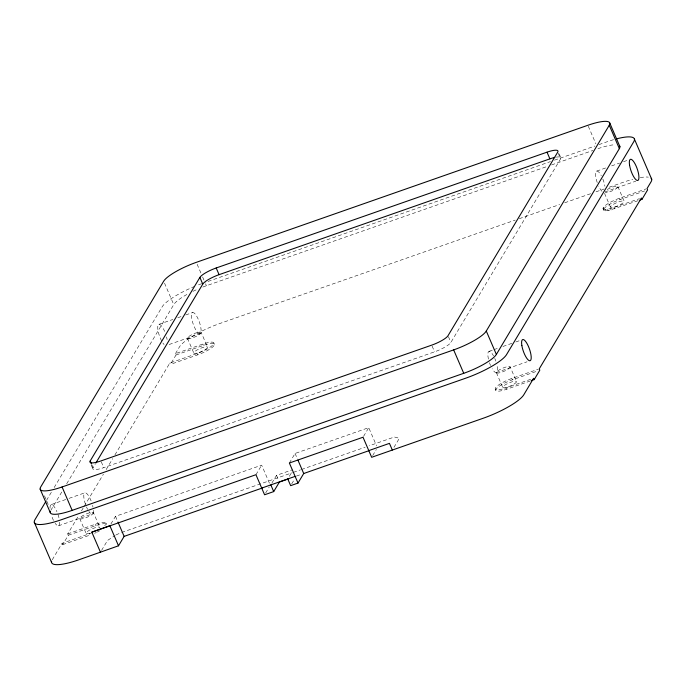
<?xml version="1.0" encoding="UTF-8"?>
<svg xmlns="http://www.w3.org/2000/svg" width="686" height="686" viewBox="0 0 686 686"><rect width="100%" height="100%" fill="white"/><g stroke="black" fill="none" stroke-linecap="round" stroke-linejoin="round"><path stroke-width="0.51" stroke-dasharray="3.43 2.57" d="M638.049 200.698L608.156 210.662L604.246 210.671L602.994 208.673L603.26 207.618A14.946 3.361 -23.3 0 1 619.578 198.177L646.041 188.916M603.569 210.01L603.26 207.618M46.485 500.403L51.965 491.227M54.16 487.557L162.17 306.814A37.37 8.404 -23.3 0 1 193.984 286.688M50.781 510.41L62.855 490.198M66.696 483.767L173.764 304.618A29.892 6.723 -23.3 0 1 188.787 293.445M558.121 153.115L560.591 158.843L450.899 342.4A14.946 3.361 -23.3 0 1 434.581 351.832L103.766 467.638A14.946 3.361 -23.3 0 1 93.073 467.655L95.268 463.985M52.256 559.793L62.1 543.312L89.549 533.699A14.946 3.361 -23.3 0 0 91.332 533.048M62.1 543.312L62.683 544.65L68.308 535.234L67.725 533.897L78.701 515.529M81.454 510.933L83.649 507.263M84.198 506.345L103.406 474.198M106.15 469.61L112.736 458.591M114.931 454.912L169.811 363.074L197.251 353.47A14.946 3.361 -23.3 0 0 213.569 344.038A14.946 3.361 -23.3 0 0 202.876 344.055L175.436 353.659L176.01 354.996L170.385 364.412L169.811 363.074M175.436 353.659L179.449 346.936A37.37 8.404 -23.3 0 1 220.24 323.355L515.212 220.103M110.892 524.018L115.497 516.318L261.658 465.151L269.478 483.304M101.554 550.412L107.505 540.457L115.076 535.526M255.947 474.712L261.658 465.151M265.628 493.037L269.264 486.957M271.862 483.158L276.535 475.338L292.485 469.756M289.363 463.016L295.074 453.455L368.734 427.67L376.554 445.823M289.329 476.358L291.404 472.886M291.687 483.913L294.285 479.574M363.546 436.365L368.734 427.67M372.704 455.555L376.34 449.476M393.953 447.349L399.355 438.294L394.407 436.991L369.154 445.831M115.917 534.977L120.633 532.825M208.012 281.457L550.455 161.587M554.494 160.172L594.899 146.032M598.938 144.617L607.024 141.788A37.37 8.404 -23.3 0 1 613.884 139.584M202.816 287.065A29.892 6.723 -23.3 0 1 206.392 285.745L547.505 166.346M551.544 164.932L592.918 150.448M158.92 324.341L172.821 319.479M177.785 317.738L181.756 316.349M185.726 314.96L192.68 312.524M596.743 171.088L606.673 167.607M611.638 165.875L619.578 163.088M623.548 161.699L628.513 159.967M519.251 218.688L559.656 204.548M564.707 202.782L590.972 193.589M596.023 191.814L604.1 188.993M609.151 187.218L624.303 181.919A37.37 8.404 -23.3 0 1 632.801 179.26M169.159 344.509L199.935 333.73A11.208 3.25 70.7 0 0 197.225 317.121A11.208 3.25 70.7 0 0 191.763 318.527A11.208 3.25 70.7 0 0 199.935 333.73M604.992 191.943L635.768 181.173M176.01 354.996L203.45 345.392A14.946 3.361 -23.3 0 1 214.143 345.375A14.946 3.361 -23.3 0 1 197.825 354.808L170.385 364.412M603.843 208.956A14.946 3.361 -23.3 0 1 620.153 199.515L644.66 190.94M602.994 208.673L605.232 209.556L610.557 208.655L639.438 198.674M51.201 504.604L68.077 498.696M69.072 498.345L84.953 492.788A11.208 3.25 70.7 0 1 91.735 502.581M489.024 351.352L492.994 349.954M493.989 349.611L498.954 347.871M502.924 346.481L511.859 343.352M515.829 341.962L520.794 340.23M58.456 525.81L92.207 513.994M496.278 372.558L527.054 361.779M67.725 533.897L95.174 524.293A14.946 3.361 -23.3 0 1 104.675 525.648M530.664 379.307L506.165 387.882A14.946 3.361 -23.3 0 1 495.472 387.899A14.946 3.361 -23.3 0 1 511.79 378.466L538.253 369.205M68.308 535.234L95.748 525.63A14.946 3.361 -23.3 0 1 106.441 525.605M530.261 380.987L506.74 389.219A14.946 3.361 -23.3 0 1 496.047 389.236A14.946 3.361 -23.3 0 1 512.365 379.804L537.85 370.886M62.683 544.65L90.123 535.037L89.549 533.699M121.645 532.473L292.373 472.705M293.385 472.354L300.451 469.876M301.463 469.524L365.106 447.246M296.361 476.093L300.957 474.489M617.889 186.618L624.226 201.332A7.477 1.681 -23.3 0 1 614.236 207.112A7.477 1.681 -23.3 0 1 613.558 204.231A7.477 1.681 -23.3 0 1 624.226 201.332M619.578 198.177L620.153 199.515M588.305 126.25L595.868 143.803M613.953 207.592L614.527 208.93M604.546 193.383L610.454 207.121M610.557 208.655L611.132 209.993M607.582 209.324L608.156 210.662M605.232 209.556L605.807 210.894M603.663 209.333L604.246 210.671M559.21 153.964L560.856 157.789M510.17 366.881A7.477 1.681 -23.3 0 1 500.18 372.661A7.477 1.681 -23.3 0 1 499.502 369.78A7.477 1.681 -23.3 0 1 510.17 366.881L516.507 381.596A7.477 1.681 -23.3 0 1 506.517 387.376A7.477 1.681 -23.3 0 1 505.839 384.494A7.477 1.681 -23.3 0 1 516.507 381.596M511.79 378.466L512.365 379.804M506.165 387.882L506.74 389.219M496.398 372.67L502.735 387.384M495.206 388.953L495.781 390.291M448.43 336.672L450.899 342.4M432.111 346.104L434.581 351.832M295.074 453.455L297.544 459.191M197.148 264.29L200.929 273.071M202.61 276.973L205.131 282.821M205.551 283.798L206.392 285.745M276.535 475.338L278.593 480.114M213.835 342.974L214.409 344.312M201.204 332.478A7.477 1.681 -23.3 0 1 191.205 338.258A7.477 1.681 -23.3 0 1 190.536 335.377A7.477 1.681 -23.3 0 1 201.204 332.478L207.541 347.193A7.477 1.681 -23.3 0 1 197.542 352.973A7.477 1.681 -23.3 0 1 196.873 350.092A7.477 1.681 -23.3 0 1 207.541 347.193M202.876 344.055L203.45 345.392M197.251 353.47L197.825 354.808M164.52 283.155L173.764 304.618M187.432 338.258L193.769 352.973M101.296 461.901L103.766 467.638M115.497 516.318L117.555 521.094M91.838 464.791L93.073 467.655M91.161 464.885L92.807 468.71M106.133 523.212L106.707 524.55M93.476 512.742A7.477 1.681 -23.3 0 1 83.486 518.522A7.477 1.681 -23.3 0 1 82.809 515.64A7.477 1.681 -23.3 0 1 93.476 512.742L99.813 527.457M95.174 524.293L95.748 525.63M79.705 518.522L86.042 533.236M44.479 495.781L49.1 506.508M198.494 284.87A37.37 8.404 -23.3 0 1 202.07 283.541M164.117 344.535A11.208 3.25 70.7 0 1 162.882 343.017M161.63 340.951A11.208 3.25 70.7 0 1 157.994 325.456A11.208 3.25 70.7 0 1 164.657 331.415M166.535 336.903A11.208 3.25 70.7 0 1 167.092 339.544M59.622 522.132A11.208 3.25 70.7 0 1 55.163 523.281M53.499 520.425A11.208 3.25 70.7 0 1 51.673 516.018M50.035 508.283A11.208 3.25 70.7 0 1 56.938 511.679M57.984 514.397A11.208 3.25 70.7 0 1 59.219 518.95M640.244 177.588A37.37 8.404 -23.3 0 1 648.339 177.142M93.382 510.315A11.208 3.25 70.7 0 1 88.914 511.464M87.662 509.398A11.208 3.25 70.7 0 1 86.47 506.92M85.424 504.201A11.208 3.25 70.7 0 1 84.953 492.788M92.567 505.35A11.208 3.25 70.7 0 1 92.979 507.134M497.196 366.547A11.208 3.25 70.7 0 1 492.145 368.699M490.541 365.484A11.208 3.25 70.7 0 1 489.495 362.765M488.441 359.095A11.208 3.25 70.7 0 1 488.758 351.464A11.208 3.25 70.7 0 1 493.568 355.948M494.76 358.418A11.208 3.25 70.7 0 1 495.807 361.136M601.939 191.274A11.208 3.25 70.7 0 1 598.646 186.078M597.214 182.502A11.208 3.25 70.7 0 1 596.048 171.654A11.208 3.25 70.7 0 1 601.288 175.685M602.848 179.046A11.208 3.25 70.7 0 1 604.915 186.283M607.221 189.516A7.477 1.681 -23.3 0 1 616.774 186.172A7.477 1.681 -23.3 0 1 614.785 189.508A7.477 1.681 -23.3 0 1 605.241 192.843M192.998 291.318A29.892 6.723 -23.3 0 1 198.305 288.9M597.969 148.682A29.892 6.723 -23.3 0 1 615.411 144.755M89.823 533.228A7.477 1.681 -23.3 0 1 86.522 532.267A7.477 1.681 -23.3 0 1 94.917 527.8A7.477 1.681 -23.3 0 1 99.676 527.98M99.727 530.758A14.946 3.361 -23.3 0 1 97.249 532.044M96.392 532.465A14.946 3.361 -23.3 0 1 94.608 533.271M556.269 157.128A14.946 3.361 -23.3 0 1 560.591 158.843"/><path stroke-width="1.03" d="M45.936 501.32L34.969 519.671A37.37 8.404 -23.3 0 0 61.697 519.619L465.76 378.175A37.37 8.404 -23.3 0 0 506.551 354.593L633.744 141.736A37.37 8.404 -23.3 0 0 616.517 138.864M90.192 460.966L199.883 277.41A14.946 3.361 -23.3 0 1 216.201 267.977L547.016 152.172A14.946 3.361 -23.3 0 1 557.709 152.155L448.018 335.711A14.946 3.361 -23.3 0 1 431.7 345.144L100.885 460.949A14.946 3.361 -23.3 0 1 90.192 460.966L91.427 463.83M95.817 463.067L202.764 284.098A14.946 3.361 -23.3 0 1 219.083 274.666L549.898 158.86A14.946 3.361 -23.3 0 1 554.854 157.411M51.622 561.234A37.37 8.404 -23.3 0 0 78.976 559.75L118.507 545.799L124.132 536.383L262.232 488.038M100.473 552.221L91.83 532.156L255.947 474.712L264.59 494.778L273.705 491.588L279.416 482.026L288.386 478.888M287.768 478.965L290.65 485.654L298.007 483.073L303.718 473.52L369.3 450.565M486.28 331.029L609.262 125.229A29.892 6.723 -23.3 0 0 587.885 125.272L196.307 262.344A29.892 6.723 -23.3 0 0 163.68 281.209L40.697 487A29.892 6.723 -23.3 0 0 62.074 486.966L453.652 349.894A29.892 6.723 -23.3 0 0 486.28 331.029L496.364 354.439A29.892 6.723 -23.3 0 1 463.736 373.304L72.159 510.375A29.892 6.723 -23.3 0 1 50.275 511.559M496.364 354.439L619.347 148.639A29.892 6.723 -23.3 0 0 619.441 145.758M531.247 380.644L534.188 379.615L539.813 370.2L539.23 368.862L641.401 197.988L641.976 199.326L640.012 200.012M641.976 199.326L647.601 189.911L647.027 188.573L651.031 181.867A37.37 8.404 -23.3 0 0 651.151 178.266M91.83 532.156L109.871 525.733L118.507 545.799M261.709 488.089L295.126 476.393M368.785 450.608L389.442 443.37L392.323 450.059M634.421 139.095L651.7 179.226M609.803 123.12L619.878 146.53M609.262 125.229L619.347 148.639M547.016 152.172L549.898 158.86M534.188 379.615L533.605 378.278L523.83 394.724A37.37 8.404 -23.3 0 1 483.038 418.306L371.666 457.296L363.023 437.231L289.363 463.016L298.007 483.073M453.652 349.894L463.736 373.304M216.201 267.977L219.083 274.666M297.956 460.143L303.718 473.52M199.883 277.41L202.764 284.098M270.824 484.899L273.705 491.588M117.966 522.046L124.132 536.383M62.074 486.966L72.159 510.375M40.165 489.118L50.241 512.528M34.3 522.312L51.579 562.443M629.585 165.275A11.208 3.25 70.7 0 0 637.757 180.478A11.208 3.25 70.7 0 0 635.047 163.868A11.208 3.25 70.7 0 0 629.585 165.275M521.857 345.538A11.208 3.25 70.7 0 0 530.029 360.742A11.208 3.25 70.7 0 0 527.328 344.132A11.208 3.25 70.7 0 0 521.857 345.538"/></g></svg>
